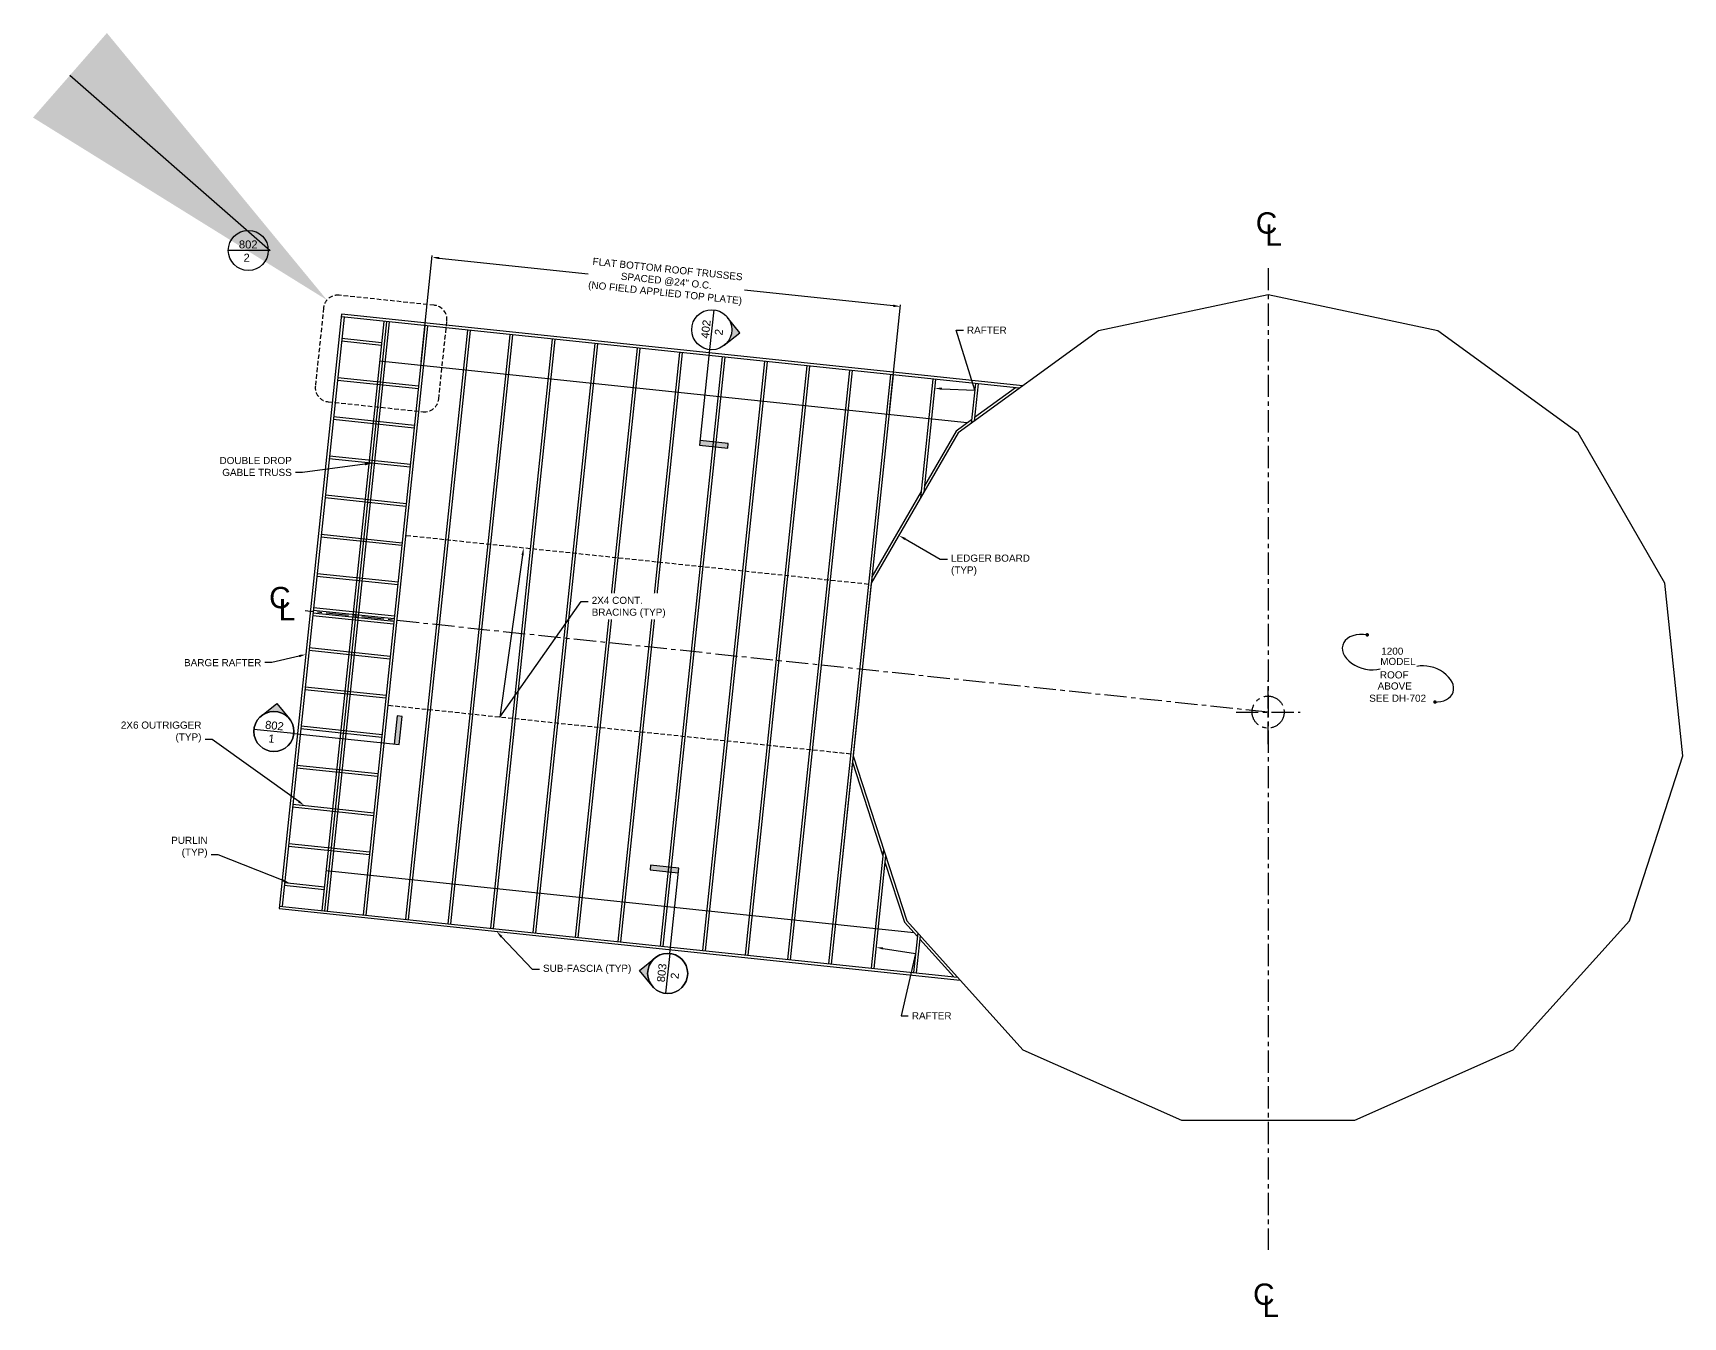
# Model space of a CAD drawing. Header units: inches. Extents: x -695 to 3012, y -921 to 1655.
# Drawn here: x -695 to 233, y -340 to 382 of the extents above; entities that cross this region are included whole.
import ezdxf
from ezdxf import colors
from ezdxf.entities.mleader import LeaderData, LeaderLine
from ezdxf.enums import TextEntityAlignment as Align
from ezdxf.math import Vec2, Vec3

# ---------------------------------------------------------------- set-up
doc = ezdxf.new("R2010")
doc.units = ezdxf.units.IN
doc.header["$LTSCALE"] = 10
doc.header["$MEASUREMENT"] = 0
doc.header["$PDMODE"] = 34
doc.header["$PDSIZE"] = 18
doc.linetypes.add('CENTER', pattern=[2, 1.25, -0.25, 0.25, -0.25])
doc.linetypes.add('HIDDEN', pattern=[0.375, 0.25, -0.125])
doc.layers.get('0').update_dxf_attribs({"linetype": 'CONTINUOUS'})
for name, color, linetype in [('A-', 1, 'CONTINUOUS'), ('A-TXT', 222, 'CONTINUOUS'), ('R-CENTER', 5, 'CENTER'), ('R-PERIM', 1, 'CONTINUOUS')]:
    doc.layers.add(name, color=color, linetype=linetype)
doc.layers.add('VIEWPORT', color=14, linetype='CONTINUOUS', plot=False)
doc.styles.add('style1', font='arial.ttf')
doc.dimstyles.new('1-4', dxfattribs={"dimtxt": 4, "dimasz": 4, "dimexe": 1, "dimexo": 2, "dimgap": 1, "dimtad": 0, "dimdec": 4, "dimrnd": 0.125, "dimzin": 0, "dimdsep": 46, "dimlunit": 4, "dimtxsty": 'style1', "dimcen": 0.0625, "dimadec": 3, "dimazin": 0, "dimtfac": 1, "dimtdec": 4, "dimtofl": 0, "dimtmove": 2, "dimatfit": 2, "dimfxl": 1, "dimtolj": 1, "dimtzin": 0, "dimarcsym": 0})

# ---------------------------------------------------------------- blocks, each defined once
blk = doc.blocks.new('CENTERLINENOTE')
at = {"color": 5, "style": 'style1'}
for s, p in [('C', (-8.45, -1.65)), ('L', (-3.11, -8.46))]:
    blk.add_text(s, height=12, dxfattribs=at).set_placement(p)
blk = doc.blocks.new('*D105')
at = {"layer": 'A-TXT', "color": 0, "lineweight": -2, "transparency": 16777216}
for p, q in [((-476.25, 196.86), (-469.96, 256.72)), ((-466.09, 255.3), (-382.38, 246.51)), ((-210.75, 228.47), (-294.46, 237.27)), ((-212.96, 169.18), (-206.66, 229.04))]:
    blk.add_line(p, q, dxfattribs=at)
at = {"layer": 'A-TXT', "color": 0, "transparency": 16777216}
for points in [[(-466.02, 255.97), (-466.16, 254.64), (-470.06, 255.72)], [(-210.68, 229.13), (-210.82, 227.8), (-206.77, 228.05)]]:
    blk.add_solid(points, dxfattribs=at)
at = {"layer": 'A-TXT', "color": 0, "transparency": 16777216, "insert": (-338.42, 241.89), "char_height": 4, "attachment_point": 5, "rotation": 354.00022, "style": 'style1'}
blk.add_mtext('\\A1;FLAT BOTTOM ROOF TRUSSES\\PSPACED @24" O.C.\\P(NO FIELD APPLIED TOP PLATE)', dxfattribs=at)
blk = doc.blocks.new('*U107')
h = blk.add_hatch(color=256)
h.dxf.hatch_style = 1
h.paths.add_polyline_path([(2.836, 0), (2.949, 0), (2.949, -0.663), (2.836, -0.663)])
h = blk.add_hatch(color=256)
h.dxf.hatch_style = 1
h.paths.add_polyline_path([(0.331, -0.331, -0.414214), (-0.331, -0.331), (0, -0.663)])
blk.add_line((0.469, 0), (-0.469, 0))
for points in [[(0.469, 0), (2.949, 0), (2.949, -0.663), (2.836, -0.663), (2.836, 0)], [(-0.331, -0.331), (0, -0.663), (0.331, -0.331)]]:
    blk.add_lwpolyline(points)
blk.add_circle((0, 0), 0.469)
at = {"style": 'style1', "flags": 4}
for tag, p in [('SHEET', (-0.002, 0.046)), ('VIEW', (-0.038, -0.265))]:
    blk.add_attdef(tag, text='', height=0.188, dxfattribs=at).set_placement(p, align=Align.CENTER)
blk = doc.blocks.new('*U108')
h = blk.add_hatch(color=256)
h.dxf.hatch_style = 1
h.paths.add_polyline_path([(2.369, 0), (2.482, 0), (2.482, -0.663), (2.369, -0.663)])
h = blk.add_hatch(color=256)
h.dxf.hatch_style = 1
h.paths.add_polyline_path([(0.331, -0.331, -0.414214), (-0.331, -0.331), (0, -0.663)])
blk.add_line((0.469, 0), (-0.469, 0))
for points in [[(0.469, 0), (2.482, 0), (2.482, -0.663), (2.369, -0.663), (2.369, 0)], [(-0.331, -0.331), (0, -0.663), (0.331, -0.331)]]:
    blk.add_lwpolyline(points)
blk.add_circle((0, 0), 0.469)
at = {"style": 'style1', "flags": 4}
for tag, p in [('SHEET', (-0.002, 0.046)), ('VIEW', (-0.038, -0.265))]:
    blk.add_attdef(tag, text='', height=0.188, dxfattribs=at).set_placement(p, align=Align.CENTER)
blk = doc.blocks.new('*U110')
h = blk.add_hatch(color=256)
h.dxf.hatch_style = 1
h.paths.add_polyline_path([(-2.608, 0), (-2.722, 0), (-2.722, -0.663), (-2.608, -0.663)])
h = blk.add_hatch(color=256)
h.dxf.hatch_style = 1
h.paths.add_polyline_path([(0.331, -0.331, -0.414214), (-0.331, -0.331), (0, -0.663)])
blk.add_line((0.469, 0), (-0.469, 0))
for points in [[(-0.469, 0), (-2.722, 0), (-2.722, -0.663), (-2.608, -0.663), (-2.608, 0)], [(-0.331, -0.331), (0, -0.663), (0.331, -0.331)]]:
    blk.add_lwpolyline(points)
blk.add_circle((0, 0), 0.469)
at = {"style": 'style1', "flags": 4}
for tag, p in [('SHEET', (-0.002, 0.046)), ('VIEW', (-0.038, -0.265))]:
    blk.add_attdef(tag, text='', height=0.188, dxfattribs=at).set_placement(p, align=Align.CENTER)
blk = doc.blocks.new('DHTitleMarkA2')
blk.add_line((0.469, 0), (-0.469, 0))
blk.add_circle((0, 0), 0.469)
at = {"style": 'style1', "flags": 4}
for tag, p in [('SHEET', (-0.002, 0.046)), ('VIEW', (-0.038, -0.265))]:
    blk.add_attdef(tag, text='', height=0.188, dxfattribs=at).set_placement(p, align=Align.CENTER)

msp = doc.modelspace()

# ---------------------------------------------------------------- linework, layer by layer
at = {"layer": 'A-', "extrusion": (0.046733, 0.444765, 0.894427)}
for p, q in [((-137.9398, 183.42048), (-520.94321, 223.67395)), ((-139.75446, 182.10205), (-521.1, 222.18217)), ((-169.18705, 162.57213), (-499.58332, 197.29687)), ((-529.68661, -89.12089), (-199.29085, -123.84324)), ((-556.06384, -110.48126), (-173.06164, -150.73201)), ((-555.90708, -108.98947), (-174.56167, -149.06606))]:
    msp.add_line(p, q, dxfattribs=at)
at = {"layer": 'A-'}
for p, q in [((-521.00494, 208.73622), (-498.6279, 206.38476)), ((-520.84815, 210.22801), (-498.47114, 207.87655)), ((-523.32062, 186.70372), (-477.8211, 181.92246)), ((-523.16383, 188.19551), (-477.66431, 183.41425)), ((-525.6363, 164.67123), (-480.13674, 159.88997)), ((-525.47951, 166.16302), (-479.97995, 161.38175)), ((-527.95197, 142.63875), (-482.45238, 137.85748)), ((-527.79518, 144.13053), (-482.29559, 139.34926)), ((-530.11086, 122.09803), (-484.61124, 117.31676)), ((-530.26765, 120.60625), (-484.76802, 115.82498)), ((-532.58327, 98.57421), (-487.08362, 93.79294)), ((-532.42648, 100.066), (-486.92683, 95.28472)), ((-534.89901, 76.54118), (-489.39932, 71.75991)), ((-534.74224, 78.03297), (-489.24253, 73.25169)), ((-491.59143, 50.90343), (-537.08993, 55.69629)), ((-491.43301, 52.4101), (-536.93335, 57.18545)), ((-491.27622, 53.90188), (-536.77658, 58.67705)), ((-491.74835, 49.41166), (-537.24683, 54.2047)), ((-539.28289, 34.84896), (-493.78377, 30.06203)), ((-539.12595, 36.34073), (-493.62685, 31.5538)), ((-541.60051, 12.81613), (-496.10145, 8.0292)), ((-541.44359, 14.3079), (-495.94452, 9.52097)), ((-543.91804, -9.2157), (-498.41901, -14.00263)), ((-543.76112, -7.72393), (-498.26209, -12.51086)), ((-546.23563, -31.248), (-500.73663, -36.03492)), ((-546.07871, -29.75623), (-500.57971, -34.54315)), ((-548.55321, -53.28029), (-503.05425, -58.06721)), ((-548.39629, -51.78852), (-502.89732, -56.57544)), ((-550.71387, -73.82081), (-505.21494, -78.60772)), ((-550.87079, -75.31258), (-505.37186, -80.09949)), ((-553.18838, -97.34488), (-530.81166, -99.69912)), ((-553.03146, -95.85311), (-530.65471, -98.20735))]:
    msp.add_line(p, q, dxfattribs=at)
at = {"layer": 'A-', "linetype": 'HIDDEN'}
for p, q in [((-224.68879, 71.85936), (-485.00191, 99.23809)), ((-234.72157, -23.59623), (-495.0329, 3.7636))]:
    msp.add_line(p, q, dxfattribs=at)
at = {"layer": 'A-TXT', "linetype": 'HIDDEN'}
for points in [[(-461.75652, 219.96721), (-461.75652, 219.96721, 0.414208172), (-468.8765, 228.75946), (-522.33204, 234.37776, 0.414213705), (-531.12443, 227.25779), (-535.75046, 183.24305)], [(-535.7429, 183.31837), (-535.7429, 183.31837, 0.41421881), (-528.62279, 174.52597), (-475.166, 168.90853, 0.414213562), (-466.37375, 176.02866), (-461.75652, 219.96721)]]:
    msp.add_lwpolyline(points, format="xyb", dxfattribs=at)
at = {"layer": 'A-TXT', "const_width": 1}
for points in [[(56.26303, 43.47422, 1), (55.26461, 43.41813, 1)], [(94.33068, 5.70014, 1), (93.33225, 5.64405, 1)]]:
    msp.add_lwpolyline(points, format="xyb", close=True, dxfattribs=at)
at = {"layer": 'A-TXT'}
for centre, major_axis, start_param in [((55.60036, 33.72233), (13.59935, -4.11631), 1.759159271), ((90.58005, 15.85628), (-13.34705, 4.87264), 2.012369641)]:
    msp.add_ellipse(centre, major_axis=major_axis, ratio=0.670199362, start_param=start_param, end_param=5.476724428, dxfattribs=at)
at = {"layer": 'R-CENTER'}
for p, q in [((0, 249.68905), (0, -302.21467)), ((0, 0), (-541.5389, 56.91803))]:
    msp.add_line(p, q, dxfattribs=at)
at = {"layer": 'R-CENTER', "color": 5}
msp.add_point((0, 0), dxfattribs=at)
at = {"layer": 'R-PERIM', "extrusion": (0.046733, 0.444765, 0.894427)}
for p, q in [((-520.94321, 223.67395), (-556.06384, -110.48126)), ((-519.60822, 222.02538), (-554.41527, -109.14625)), ((-497.23147, 219.67354), (-532.03224, -111.49828)), ((-495.73969, 219.51675), (-530.54619, -111.65444)), ((-494.2479, 219.35996), (-529.04867, -111.8118)), ((-474.10883, 217.24329), (-508.91529, -113.92745)), ((-472.61705, 217.0865), (-507.41776, -114.08481)), ((-450.2403, 214.73464), (-485.04097, -116.4362)), ((-448.74852, 214.57785), (-483.54918, -116.59296)), ((-426.37177, 212.22599), (-461.17862, -118.9437)), ((-424.87999, 212.0692), (-459.68634, -119.10051)), ((-402.50324, 209.71735), (-437.30381, -121.4525)), ((-401.01146, 209.56055), (-435.81202, -121.60926)), ((-378.63472, 207.2087), (-413.43522, -123.96065)), ((-377.14293, 207.05191), (-411.94918, -124.11681)), ((-354.76618, 204.70008), (-389.56669, -126.46926)), ((-353.2744, 204.54329), (-388.08065, -126.62542)), ((-330.89765, 202.19147), (-365.69816, -128.97787)), ((-329.40587, 202.03468), (-364.21211, -129.13403)), ((-307.02912, 199.68286), (-341.82963, -131.48649)), ((-305.53733, 199.52607), (-340.34358, -131.64264)), ((-283.16058, 197.17425), (-317.96109, -133.9951)), ((-281.6688, 197.01746), (-316.47505, -134.15126)), ((-259.29205, 194.66563), (-294.09256, -136.50371)), ((-257.80027, 194.50884), (-292.60651, -136.65987)), ((-235.42352, 192.15702), (-270.22403, -139.01233)), ((-233.93173, 192.00023), (-268.73798, -139.16848)), ((-210.8126, 189.57033), (-245.61886, -141.59849)), ((-212.30286, 189.72696), (-234.82941, -24.64067)), ((-188.43235, 187.21818), (-195.45352, 120.4031)), ((-186.94056, 187.06139), (-193.61102, 123.5944)), ((-164.56381, 184.70956), (-166.91117, 162.37154)), ((-163.07203, 184.55277), (-165.27864, 163.55765)), ((-139.94939, 182.12257), (-139.96783, 181.94703)), ((-234.83094, -24.6405), (-247.1049, -141.44222)), ((-233.49006, -26.19734), (-245.61885, -141.59838)), ((-216.21254, -77.14435), (-223.23285, -143.95117)), ((-215.07642, -80.64099), (-221.74681, -144.10733)), ((-197.01745, -124.12639), (-199.36432, -146.45978)), ((-195.67168, -125.62102), (-197.87828, -146.61594)), ((-174.73204, -148.87685), (-174.7499, -149.04678))]:
    msp.add_line(p, q, dxfattribs=at)
at = {"layer": 'R-PERIM'}
msp.add_lwpolyline([(137.89192, -189.79194), (203.16587, -117.29787), (233.3106, -24.52193), (223.11381, 72.49407), (174.33861, 156.97519), (95.41869, 214.31388), (0, 234.59574), (-95.41869, 214.31388), (-174.33861, 156.97519), (-223.11381, 72.49407), (-233.3106, -24.52193), (-203.16587, -117.29787), (-137.89192, -189.79194), (-48.7752, -229.46926), (48.7752, -229.46926)], close=True, dxfattribs=at)
for points in [[(-141.9839, 182.33637), (-165.06766, 165.56503)], [(-166.70023, 164.3789), (-175.47823, 158.00131), (-193.22555, 127.26207)], [(-195.06813, 124.07063), (-222.7328, 76.154)], [(-233.69863, -28.18182), (-216.59798, -80.81221)], [(-215.4619, -84.3087), (-204.49393, -118.06463), (-197.22839, -126.13383)], [(-195.88266, -127.62841), (-176.79108, -148.83177)]]:
    msp.add_lwpolyline(points, dxfattribs=at)

# ---------------------------------------------------------------- block references
at = {"layer": 'R-CENTER'}
for p in [(1.517, 270.67146), (-553.28517, 60.05701), (0, -331.59377)]:
    msp.add_blockref('CENTERLINENOTE', p, dxfattribs=at)
at = {"layer": 'VIEWPORT'}
ref = msp.add_blockref('DHTitleMarkA2', (-573.44438, 259.59697, -18.28803), dxfattribs=dict(at, xscale=24.00000023601928, yscale=24.00000023601928, zscale=24.00000023601928))
ref.add_attrib('SHEET', '802', dxfattribs={"layer": '0', "height": 4.5, "style": 'style1'}).set_placement((-573.48386, 260.70909, -18.28803), align=Align.CENTER)
ref.add_attrib('VIEW', '2', dxfattribs={"layer": '0', "height": 4.5, "style": 'style1'}).set_placement((-574.35895, 253.23196, -18.28803), align=Align.CENTER)
ref = msp.add_blockref('*U110', (-312.8397, 215.00622, -18.28803), dxfattribs=dict(at, xscale=24.00000023601928, yscale=24.00000023601928, zscale=24.00000023601928, rotation=84.00010405935573))
ref.add_attrib('SHEET', '402', dxfattribs={"layer": '0', "height": 4.5, "rotation": 84.00010406, "style": 'style1'}).set_placement((-313.94985, 215.08321, -18.28803), align=Align.CENTER)
ref.add_attrib('VIEW', '2', dxfattribs={"layer": '0', "height": 4.5, "rotation": 84.00010406, "style": 'style1'}).set_placement((-306.60516, 213.43135, -18.28803), align=Align.CENTER)
ref = msp.add_blockref('DHTitleMarkA2', (-559.04494, -10.87347, -18.28803), dxfattribs=dict(at, xscale=24.00000023601928, yscale=24.00000023601928, zscale=24.00000023601928, rotation=354.0000000000001))
ref.add_attrib('SHEET', '802', dxfattribs={"layer": '0', "height": 4.5, "rotation": 354, "style": 'style1'}).set_placement((-558.96795, -9.76332, -18.28803), align=Align.CENTER)
ref.add_attrib('VIEW', '1', dxfattribs={"layer": '0', "height": 4.5, "rotation": 354, "style": 'style1'}).set_placement((-560.61982, -17.10801, -18.28803), align=Align.CENTER)
at = {"layer": 'VIEWPORT', "zscale": 24.00000023601927}
for name, p, xscale, yscale, rotation in [('*U107', (-559.04494, -10.87347, -18.28803), -24.00000023601924, 24.00000023601928, 174.0001690626088), ('*U108', (-337.62765, -146.88788, -18.28803), -24.00000023601925, 24.00000023601927, 264.0006584393163)]:
    msp.add_blockref(name, p, dxfattribs=dict(at, xscale=xscale, yscale=yscale, rotation=rotation))
at = {"layer": 'VIEWPORT'}
ref = msp.add_blockref('DHTitleMarkA2', (-337.62765, -146.88788, -18.28803), dxfattribs=dict(at, xscale=24.00000023601928, yscale=24.00000023601928, zscale=24.00000023601928, rotation=84))
ref.add_attrib('SHEET', '803', dxfattribs={"layer": '0', "height": 4.5, "rotation": 84, "style": 'style1'}).set_placement((-338.7378, -146.81089, -18.28803), align=Align.CENTER)
ref.add_attrib('VIEW', '2', dxfattribs={"layer": '0', "height": 4.5, "rotation": 84, "style": 'style1'}).set_placement((-331.3931, -148.46276, -18.28803), align=Align.CENTER)

# ---------------------------------------------------------------- texts
at = {"layer": 'A-TXT', "style": 'style1'}
for s, p in [('MODEL', (63.04688, 26.52997)), ('1200', (63.61814, 32.28584)), ('ROOF', (62.85641, 18.95057)), ('SEE DH-702', (56.85458, 5.83986)), ('ABOVE', (61.58931, 12.69913))]:
    msp.add_text(s, height=4, dxfattribs=at).set_placement(p)

# ---------------------------------------------------------------- dimensions: what is measured, and where the dimension line sits
at = {"layer": 'A-TXT'}
dim = msp.add_aligned_dim(p1=(-476.46064, 194.86667), p2=(-213.16437, 167.19413), distance=61.19051, text='FLAT BOTTOM ROOF TRUSSES\\PSPACED @24" O.C.\\P(NO FIELD APPLIED TOP PLATE)', dimstyle='1-4', dxfattribs=at)
dim.commit()
dim.dimension.update_dxf_attribs({"geometry": '*D105', "text_midpoint": (-338.41659, 241.88573)})

# ---------------------------------------------------------------- leaders
ml = msp.add_multileader_mtext('Standard', dxfattribs=at)
ml.set_content('RAFTER', color=256, style='style1')
ml.set_leader_properties()
ml.build(insert=Vec2(0, 0))
ml.multileader.update_dxf_attribs({"text_right_attachment_type": 3, "dogleg_length": 4})
ctx = ml.context
ctx.base_point, ctx.plane_origin = Vec3(-171.36092, 214.78564), Vec3(-210.80909, 189.57)
ctx.right_attachment = 3
notes = []
notes.append((ctx, [(0, (1, 1, 0), (-175.36092, 214.78564), (1, 0), 4, [(2, [(-187.46811, 182.04197), (-164.95035, 181.03118)], 0, [])])]))
ctx.mtext.insert, ctx.mtext.flow_direction = Vec3(-169.36092, 216.78564), 5
ml = msp.add_multileader_mtext('Standard', dxfattribs=at)
ml.set_content('{\\C256;DOUBLE DROP\\PGABLE TRUSS}', color=256, style='style1')
ml.set_leader_properties()
ml.build(insert=Vec2(0, 0))
ml.multileader.update_dxf_attribs({"text_right_attachment_type": 3, "dogleg_length": 4})
ctx = ml.context
ctx.base_point, ctx.plane_origin = Vec3(-588.33329, 141.46859), Vec3(-503.1106, 140.84015)
ctx.right_attachment, ctx.text_align_type = 3, 2
notes.append((ctx, [(0, (1, 1, 0), (-542.97377, 134.80193), (-1, 0), 4, [(0, [(-503.87768, 139.91848)], 0, [])])]))
ctx.mtext.insert, ctx.mtext.alignment, ctx.mtext.flow_direction = Vec3(-548.97377, 143.46859), 3, 5
ml = msp.add_multileader_mtext('Standard', dxfattribs=at)
ml.set_content('LEDGER BOARD\\P(TYP)', color=256, style='style1')
ml.set_leader_properties()
ml.build(insert=Vec2(0, 0))
ml.multileader.update_dxf_attribs({"text_right_attachment_type": 3, "dogleg_length": 4})
ctx = ml.context
ctx.base_point, ctx.plane_origin = Vec3(-180.31555, 85.92602), Vec3(-208.89708, 100.11817)
ctx.right_attachment = 3
notes.append((ctx, [(0, (1, 1, 0), (-184.31555, 85.92602), (1, 0), 4, [(0, [(-207.59804, 99.36817)], 0, [])])]))
ctx.mtext.insert, ctx.mtext.flow_direction = Vec3(-178.31555, 88.59268), 5
ml = msp.add_multileader_mtext('Standard', dxfattribs=at)
ml.set_content('BARGE RAFTER', color=256, style='style1')
ml.set_leader_properties()
ml.build(insert=Vec2(0, 0))
ml.multileader.update_dxf_attribs({"text_right_attachment_type": 3, "dogleg_length": 4})
ctx = ml.context
ctx.base_point, ctx.plane_origin = Vec3(-606.50067, 27.83957), Vec3(-540.19732, 34.271)
ctx.right_attachment, ctx.text_align_type = 3, 2
notes.append((ctx, [(0, (1, 1, 0), (-560.12686, 27.83957), (-1, 0), 4, [(0, [(-541.03993, 32.46377)], 0, [])])]))
ctx.mtext.insert, ctx.mtext.alignment, ctx.mtext.flow_direction = Vec3(-566.12686, 29.83957), 3, 5
ml = msp.add_multileader_mtext('Standard', dxfattribs=at)
ml.set_content('2X6 OUTRIGGER\\P(TYP)', color=256, style='style1')
ml.set_leader_properties()
ml.build(insert=Vec2(0, 0))
ml.multileader.update_dxf_attribs({"text_right_attachment_type": 3, "dogleg_length": 4})
ctx = ml.context
ctx.base_point, ctx.plane_origin = Vec3(-643.37179, -7.94116), Vec3(-643.74602, 30.3172)
ctx.right_attachment, ctx.text_align_type = 3, 2
notes.append((ctx, [(1, (1, 1, 0), (-593.78608, -15.36973), (-1, 0), 4, [(0, [(-541.85851, -52.47636)], 0, [])])]))
ctx.mtext.insert, ctx.mtext.alignment, ctx.mtext.flow_direction = Vec3(-599.78608, -5.27449), 3, 5
ml = msp.add_multileader_mtext('Standard', dxfattribs=at)
ml.set_content('PURLIN\\P(TYP)', color=256, style='style1')
ml.set_leader_properties()
ml.build(insert=Vec2(0, 0))
ml.multileader.update_dxf_attribs({"text_right_attachment_type": 3, "dogleg_length": 4})
ctx = ml.context
ctx.base_point, ctx.plane_origin = Vec3(-615.73868, -72.71199), Vec3(-655.18157, -27.12458)
ctx.right_attachment, ctx.text_align_type = 3, 2
notes.append((ctx, [(1, (1, 1, 0), (-590.32678, -80.14056), (-1, 0), 4, [(0, [(-550.17319, -96.15382)], 0, [])])]))
ctx.mtext.insert, ctx.mtext.alignment, ctx.mtext.flow_direction = Vec3(-596.32678, -70.04532), 3, 5
ml = msp.add_multileader_mtext('Standard', dxfattribs=at)
ml.set_content('SUB-FASCIA (TYP)', color=256, style='style1')
ml.set_leader_properties()
ml.build(insert=Vec2(0, 0))
ml.multileader.update_dxf_attribs({"text_right_attachment_type": 3, "dogleg_length": 4})
ctx = ml.context
ctx.base_point, ctx.plane_origin = Vec3(-409.73679, -144.59231), Vec3(-433.85095, -123.32495)
ctx.right_attachment = 3
notes.append((ctx, [(0, (1, 1, 0), (-413.73679, -144.59231), (1, 0), 4, [(0, [(-433.85095, -123.32495)], 0, [])])]))
ctx.mtext.insert, ctx.mtext.flow_direction = Vec3(-407.73679, -142.00432), 5
ml = msp.add_multileader_mtext('Standard', dxfattribs=at)
ml.set_content('RAFTER', color=256, style='style1')
ml.set_leader_properties()
ml.build(insert=Vec2(0, 0))
ml.multileader.update_dxf_attribs({"text_right_attachment_type": 3, "dogleg_length": 4})
ctx = ml.context
ctx.base_point, ctx.plane_origin = Vec3(-202.34524, -170.69415), Vec3(-259.71247, -191.90979)
ctx.right_attachment = 3
notes.append((ctx, [(0, (1, 1, 0), (-206.34524, -170.69415), (1, 0), 4, [(2, [(-220.49522, -132.1989), (-198.22617, -135.6289)], 0, [])])]))
ctx.mtext.insert, ctx.mtext.flow_direction = Vec3(-200.34524, -168.69415), 5
at = {"layer": 'VIEWPORT'}
ml = msp.add_multileader_mtext('Standard', dxfattribs=at)
ml.set_content('', color=256, style='style1')
ml.set_leader_properties()
ml.build(insert=Vec2(0, 0))
ml.multileader.update_dxf_attribs({"text_right_attachment_type": 3, "dogleg_length": 4, "arrow_head_size": 192})
ctx = ml.context
ctx.base_point, ctx.char_height, ctx.arrow_head_size, ctx.landing_gap_size, ctx.plane_origin = Vec3(-754.19439, 259.59697, -18.28803), 192, 192, 96, Vec3(-511.17836, 203.26669, -18.28803)
ctx.right_attachment, ctx.text_align_type = 3, 2
notes.append((ctx, [(0, (1, 1, 0), (-561.12708, 259.59697, -18.28803), (-1, 0), 1.0673, [(0, [(-529.19947, 231.67747, -18.28803)], 0, [])])]))
ctx.mtext.insert, ctx.mtext.alignment, ctx.mtext.flow_direction = Vec3(-658.19439, 355.59697, -18.28803), 3, 5
for ctx, leaders in notes:
    for number, flags, end, landing, length, lines in leaders:
        leader = LeaderData()
        leader.index, (leader.has_last_leader_line, leader.has_dogleg_vector, leader.attachment_direction) = number, flags
        leader.last_leader_point, leader.dogleg_vector, leader.dogleg_length = Vec3(end), Vec3(landing), length
        for number, points, colour, breaks in lines:
            line = LeaderLine()
            line.index, line.vertices, line.color, line.breaks = number, Vec3.list(points), colors.encode_raw_color(colour), breaks
            leader.lines.append(line)
        ctx.leaders.append(leader)

# ---------------------------------------------------------------- next in the draw order: leaders
at = {"layer": 'A-TXT'}
ml = msp.add_multileader_mtext('Standard', dxfattribs=at)
ml.set_content('2X4 CONT. \\PBRACING (TYP)', color=256, style='style1')
ml.set_leader_properties()
ml.build(insert=Vec2(0, 0))
ml.multileader.update_dxf_attribs({"text_right_attachment_type": 3, "dogleg_length": 4})
ctx = ml.context
ctx.base_point, ctx.plane_origin = Vec3(-382.34577, 62.28205), Vec3(-418.66093, 92.25246)
ctx.right_attachment = 3
notes = []
notes.append((ctx, [(0, (1, 1, 0), (-386.34577, 62.28205), (1, 0), 4, [(1, [(-418.66093, 92.25246), (-431.95865, -2.88782)], 0, [])])]))
ctx.mtext.insert, ctx.mtext.flow_direction = Vec3(-380.34577, 64.87004), 5
ctx.mtext.has_bg_fill, ctx.mtext.bg_color, ctx.mtext.bg_scale_factor, ctx.mtext.bg_transparency, ctx.mtext.use_window_bg_color = 1, -1027028792, 1.5, 0, 1
for ctx, leaders in notes:
    for number, flags, end, landing, length, lines in leaders:
        leader = LeaderData()
        leader.index, (leader.has_last_leader_line, leader.has_dogleg_vector, leader.attachment_direction) = number, flags
        leader.last_leader_point, leader.dogleg_vector, leader.dogleg_length = Vec3(end), Vec3(landing), length
        for number, points, colour, breaks in lines:
            line = LeaderLine()
            line.index, line.vertices, line.color, line.breaks = number, Vec3.list(points), colors.encode_raw_color(colour), breaks
            leader.lines.append(line)
        ctx.leaders.append(leader)

doc.saveas('drawing.dxf')
